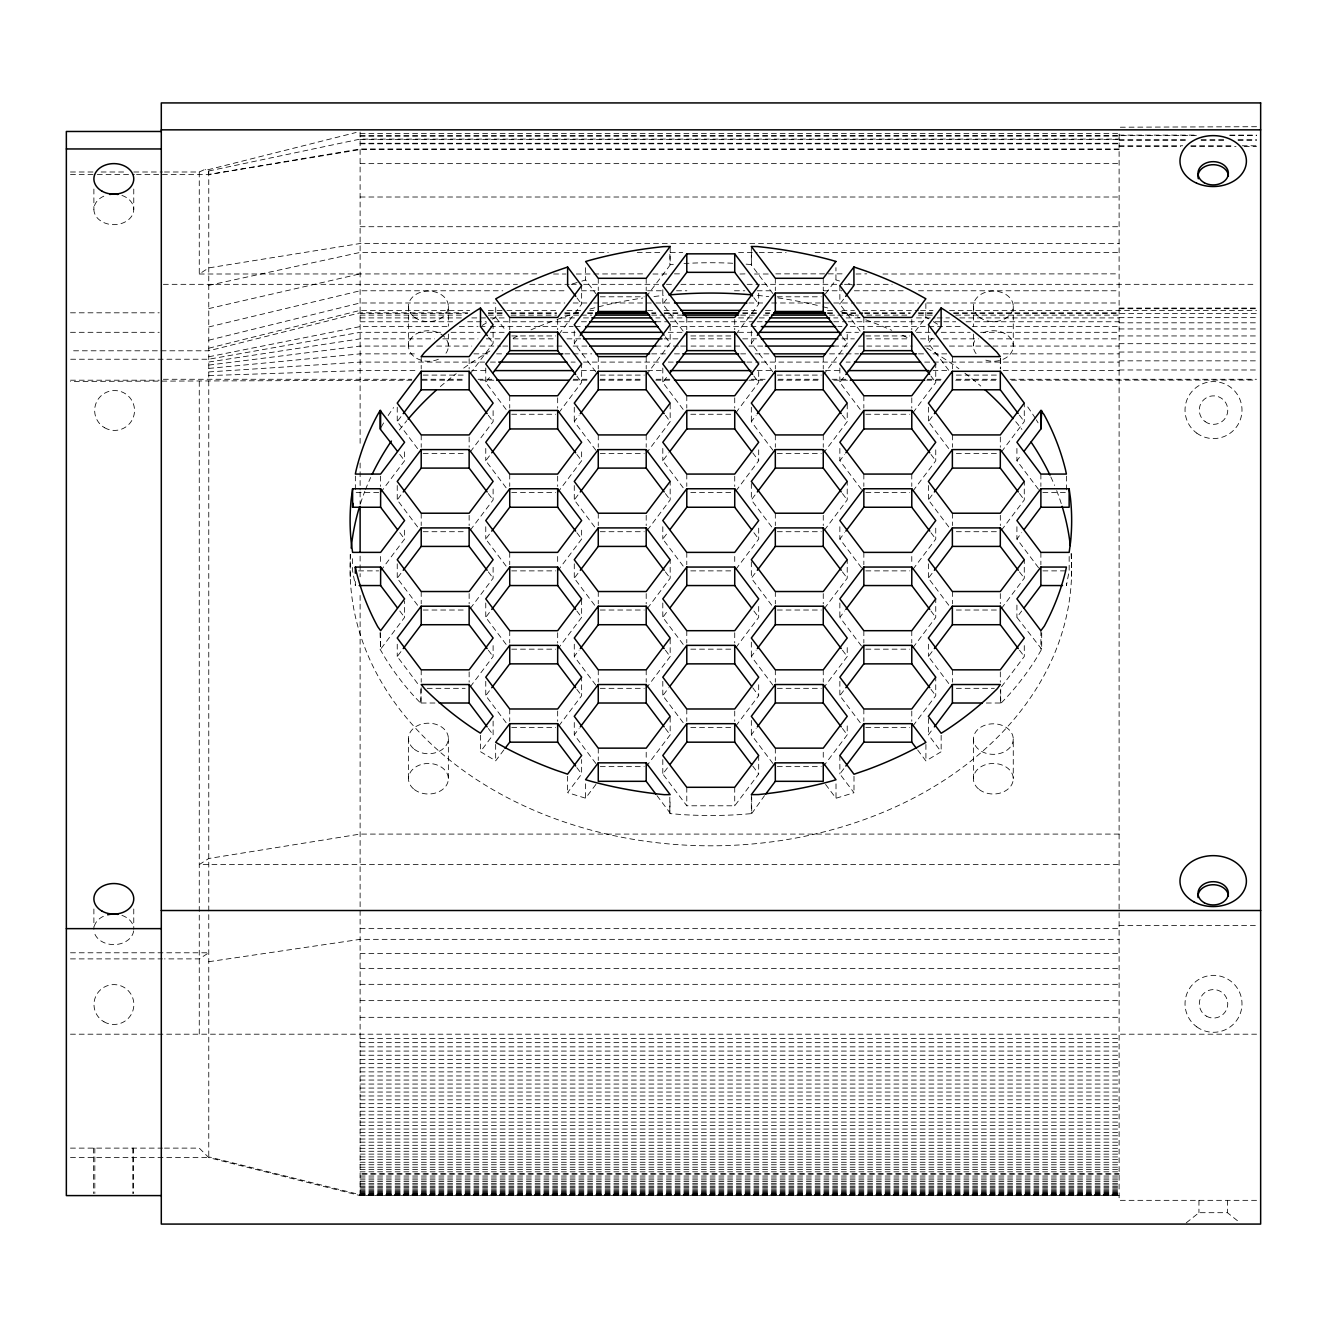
<?xml version="1.0" encoding="UTF-8"?>
<svg xmlns="http://www.w3.org/2000/svg" width="1327" height="1327" viewBox="0 0 1327 1327"><rect width="100%" height="100%" fill="white"/><g stroke="black" fill="none" stroke-linecap="round" stroke-linejoin="round"><path stroke-width="0.75" stroke-dasharray="5 3.75" d="M381.114 427.244L385.046 420.443M1041.695 632.73L1041.695 649.168L1036.702 657.777A360.778 276.364 0 0 1 1008.47 695.365L1000.707 703.559L1000.309 690.687M417.607 448.642L397.237 421.604L402.031 415.235M380.617 492.566L404.586 460.751L404.586 450.483M470.339 373.517L493.113 343.295L493.113 326.857M417.607 526.935L397.237 499.914L402.031 493.544M506.134 409.479L485.765 382.441L490.559 376.088M380.617 570.875L404.586 539.061L404.586 526.736M470.339 451.81L493.113 421.604L493.113 407.223M558.866 334.354L581.641 304.148L581.641 285.653M417.607 605.245L397.237 578.207L402.031 571.854M506.134 487.789L485.765 460.751L490.559 454.398M595.806 371.859L574.276 343.295L579.086 336.925M380.053 632.73L380.617 649.168L404.586 617.37L404.586 600.932M470.339 530.12L493.113 499.914L493.113 485.533M558.866 412.664L581.641 382.441L581.641 363.963M646.199 296.8L670.168 264.985L670.168 246.49M417.607 683.554L397.237 656.517L402.031 650.164M506.134 566.098L485.765 539.061L490.559 532.691M595.856 450.235L574.276 421.604L579.086 415.235M683.123 331.087L662.803 304.148L668.808 296.186M470.339 608.429L493.113 578.207L493.113 563.826M557.672 492.566L581.641 460.751L581.641 448.426M646.199 375.093L670.168 343.295L670.168 324.8M380.053 649.168L385.444 658.408A360.778 276.364 0 0 0 413.808 695.945L420.908 703.41L421.206 686.59M506.134 644.408L485.765 617.37L490.559 611.001M594.662 526.935L574.276 499.914L579.086 493.544M683.123 409.396L662.803 382.441L668.808 374.496M772.861 293.549L751.331 264.985L751.629 252.263M470.339 686.739L493.113 656.517L493.113 644.192M557.672 570.875L581.641 539.061L581.641 526.736M646.199 453.403L670.168 421.604L670.168 403.109M735.921 334.354L758.696 304.148L758.696 289.75M506.134 722.717L485.765 695.68L490.559 689.31M594.662 605.245L574.276 578.207L579.086 571.854M683.189 487.789L662.803 460.751L668.808 452.806M772.861 371.859L751.331 343.295L756.125 336.925M503.862 749.954L495.668 760.835L480.424 751.663L493.113 734.826L493.113 718.388M557.672 649.168L581.641 617.37L581.641 598.875M647.394 530.12L670.168 499.914L670.168 481.419M735.921 412.664L758.696 382.441L758.696 368.06M825.56 293.731L835.944 279.964L835.944 267.639M595.856 685.147L574.276 656.517L579.086 650.164M683.189 566.098L662.803 539.061L667.597 532.691M772.911 450.235L751.331 421.604L756.125 415.235M860.178 331.087L839.858 304.148L844.519 297.961M558.866 725.886L581.641 695.68L581.641 677.185M647.394 608.429L670.168 578.207L670.168 559.729M735.921 490.973L758.696 460.751L758.696 448.426M823.254 375.093L847.223 343.295L847.223 330.97M595.856 763.456L574.276 734.826L579.086 728.473M683.189 644.408L662.803 617.37L667.597 611.001M771.717 526.935L751.331 499.914L756.125 493.544M860.178 409.396L839.858 382.441L844.652 376.088M595.939 784.39L585.555 798.19L567.574 792.65L581.641 773.973L581.641 759.591M646.199 688.331L670.168 656.517L670.168 638.022M735.921 569.283L758.696 539.061L758.696 526.736M823.254 453.403L847.223 421.604L847.223 403.109M915.298 331.269L925.864 317.269L925.864 302.888M683.189 722.717L662.803 695.68L668.808 687.718M771.717 605.245L751.331 578.207L756.125 571.854M861.439 489.381L839.858 460.751L844.652 454.398M948.705 370.233L928.386 343.295L934.158 335.631M646.199 766.641L670.168 734.826L670.168 716.331M735.921 647.576L758.696 617.37L758.696 602.989M824.449 530.12L847.223 499.914L847.223 481.419M912.976 412.664L935.751 382.441L935.751 363.963M758.696 755.494L758.696 773.973L734.727 805.788L686.789 805.788L662.803 773.973L668.808 766.027M772.911 685.147L751.331 656.517L756.125 650.164M861.439 567.691L839.858 539.061L844.652 532.691M948.705 448.543L928.386 421.604L933.18 415.235M751.696 797.179L751.696 813.617L739.653 814.596A360.778 276.364 0 0 1 683.04 814.662L669.82 813.6L670.168 798.754M735.921 725.886L758.696 695.68L758.696 681.298M824.449 608.429L847.223 578.207L847.223 559.729M912.976 490.973L935.751 460.751L935.751 448.426M772.911 763.456L751.331 734.826L756.125 728.473M861.439 646L839.858 617.37L844.652 611.001M948.772 526.935L928.386 499.914L933.18 493.544M823.254 688.331L847.223 656.517L847.223 644.192M912.976 569.283L935.751 539.061L935.751 526.736M1001.503 451.81L1024.278 421.604L1024.278 403.109M751.696 813.617L764.518 795.636M860.244 722.717L839.858 695.68L844.652 689.31M948.772 605.245L928.386 578.207L933.18 571.854M1038.444 489.315L1016.913 460.751L1021.707 454.398M823.254 766.641L847.223 734.826L847.223 722.502M912.976 647.576L935.751 617.37L935.751 598.875M1001.503 530.12L1024.278 499.914L1024.278 481.419M825.576 784.406L836.01 798.257L853.991 792.733L839.858 773.973L844.652 767.62M948.772 683.554L928.386 656.517L933.18 650.164M1038.494 567.691L1016.913 539.061L1021.707 532.691M912.976 725.886L935.751 695.68L935.751 677.185M1001.503 608.429L1024.278 578.207L1024.278 559.729M917.67 749.987L925.914 760.918L941.158 751.762L928.386 734.826L933.18 728.473M1041.695 649.168L1016.913 617.37L1021.707 611.001M1001.503 686.739L1024.278 656.517L1024.278 644.192M1186.272 1222.814L1198.944 1212.696L1227.425 1212.696L1240.082 1222.814M164.498 171.996L199.266 171.996L204.358 169.657L208.77 169.557L356.134 132.484M199.266 171.996L199.266 274.009L208.77 267.905L360.115 243.505L1119.109 243.505M482.215 325.447L487.424 322.229M492.499 319.16L495.717 317.369L495.717 302.987M572.385 283.912L579.949 281.689M581.823 281.125L585.605 280.014L595.956 293.748M208.77 348.205L360.115 310.385L469.725 310.385M208.77 340.193L360.115 302.987L494.54 302.987M208.77 326.94L360.115 290.779L502.817 290.779M208.77 308.594L360.115 273.86M208.77 285.355L360.115 252.429L608.297 252.429M208.77 170.984L360.115 139.103L1119.109 139.103M208.77 356.781L360.115 326.591L449.04 326.591M208.77 362.022L360.115 338.849L434.576 338.849M208.77 961.71L360.115 939.35L1119.109 939.35M208.77 365.091L360.115 346.065L426.299 346.065M208.77 368.425L360.115 353.861L418.022 353.861M669.886 254.336L669.886 264.62L676.007 264.123M208.77 371.925L360.115 362.089L488.336 362.089M208.77 375.574L360.115 370.598L418.022 370.598M1256.553 126.712L1119.109 127.21M360.115 133.596L1119.109 133.364M1119.109 135.122L1197.054 135.122M1229.88 135.122L1256.553 135.122M360.115 135.769L1197.054 135.619M1229.88 135.619L1256.553 135.619M360.115 136.117L1119.109 136.117M360.115 139.551L1119.109 139.551M1119.109 139.717L1186.802 139.717M1201.167 139.717L1225.783 139.717M1238.091 139.717L1256.553 139.717M1119.109 140.314L1186.802 140.314M1201.167 140.314L1225.783 140.314M1238.091 140.314L1256.553 140.314M360.115 143.266L1119.109 143.266M360.115 143.814L1119.109 143.814M1119.109 145.771L1182.705 145.771M1190.9 145.771L1233.977 145.771M1242.188 145.771L1256.553 145.771M1119.109 146.468L1180.648 146.468M1190.9 146.468L1236.034 146.468M1244.245 146.468L1256.553 146.468M1119.109 148.956L360.115 148.956L208.77 174.434L208.206 170.984L205.403 169.557M1119.109 149.603L360.115 149.603L208.77 174.583L136.532 174.583M360.115 163.636L1119.109 163.636M70.447 171.996L92.94 171.996M101.117 171.996L125.65 171.996M133.828 171.996L162.458 171.996M70.48 174.583L95.245 174.583M97.302 174.583L134.458 174.583M360.115 197.01L1119.109 197.01M360.115 226.718L1119.109 226.718M637.242 252.429L662.057 252.429M670.334 252.429L682.741 252.429M738.575 252.429L757.186 252.429M759.26 252.429L786.148 252.429M815.093 252.429L1119.109 252.429M199.266 274.009L540.039 273.86M553.525 274.009L565.965 274.009M576.316 274.009L645.519 273.86M652.967 274.009L667.481 274.009M674.464 273.86L682.741 273.86M739.985 274.009L746.852 273.86M754.482 274.009L768.996 274.009M775.797 273.86L844.055 273.86M855.998 274.009L866.796 273.86M882.936 274.009L1119.109 273.86M163.354 284.326L517.397 284.326M529.821 284.326L569.15 284.326M571.224 284.326L581.574 284.326M583.648 284.326L664.396 284.326M666.453 284.326L672.673 284.326M680.95 284.326L738.923 284.326M747.201 284.326L759.625 284.326M761.698 284.326L842.446 284.326M844.503 284.326L854.853 284.326M856.927 284.326L892.126 284.326M906.623 284.326L1256.503 284.326M515.224 290.779L566.928 290.779M581.408 290.779L597.946 290.779M647.576 290.779L664.13 290.779M676.538 290.779L686.872 290.779M734.445 290.779L744.779 290.779M757.186 290.779L773.741 290.779M823.37 290.779L841.981 290.779M854.389 290.779L904.019 290.779M918.5 290.779L1119.109 290.779M600.252 296.8L644.209 296.8M777.307 296.8L821.264 296.8M502.817 302.987L564.854 302.987M573.131 302.987L591.742 302.987M593.816 302.987L653.78 302.987M655.853 302.987L672.407 302.987M748.926 302.987L763.39 302.987M771.667 302.987L831.647 302.987M833.704 302.987L854.389 302.987M856.462 302.987L918.5 302.987M926.777 302.987L1119.109 302.987M1119.109 308.063L1256.553 308.063M1119.109 308.727L1256.553 308.727M488.336 310.385L504.89 310.385M506.947 310.385L558.65 310.385M566.928 310.385L581.408 310.385M589.669 310.385L593.816 310.385M647.576 310.385L655.853 310.385M664.13 310.385L676.538 310.385M742.722 310.385L757.186 310.385M765.463 310.385L773.741 310.385M827.501 310.385L833.704 310.385M841.981 310.385L854.389 310.385M862.666 310.385L918.5 310.385M920.573 310.385L932.981 310.385M949.518 310.385L1256.553 310.535M70.48 312.807L159.223 312.807M467.651 312.807L360.115 312.807L208.77 350.792L70.48 350.792M488.336 312.807L502.817 312.807M511.094 312.807L556.594 312.807M564.854 312.807L579.335 312.807M587.612 312.807L593.816 312.807M651.723 312.807L655.853 312.807M664.13 312.807L678.611 312.807M742.722 312.807L757.186 312.807M765.463 312.807L769.594 312.807M827.501 312.807L833.704 312.807M841.981 312.807L862.666 312.807M864.74 312.807L910.222 312.807M918.5 312.807L932.981 312.807M953.665 312.807L1119.109 312.807M360.115 313.437L467.651 313.437M488.336 313.437L502.817 313.437M511.094 313.437L556.594 313.437M564.854 313.437L579.335 313.437M587.612 313.437L593.816 313.437M651.723 313.437L655.853 313.437M664.13 313.437L678.611 313.437M742.722 313.437L757.186 313.437M765.463 313.437L769.594 313.437M827.501 313.437L833.704 313.437M841.981 313.437L862.666 313.437M864.74 313.437L910.222 313.437M918.5 313.437L932.981 313.437M953.665 313.437L1256.553 313.537M360.115 315.129L463.521 315.129M488.336 315.129L502.817 315.129M511.094 315.129L556.594 315.129M564.854 315.129L579.335 315.129M581.408 315.129L591.742 315.129M651.723 315.129L657.927 315.129M660 315.129L682.741 315.129M740.648 315.129L755.129 315.129M763.39 315.129L769.594 315.129M829.574 315.129L835.778 315.129M837.851 315.129L858.536 315.129M866.796 315.129L910.222 315.129M918.5 315.129L932.981 315.129M955.722 315.129L1119.109 315.129M1119.109 317.651L1256.553 317.651M360.115 317.916L461.448 317.916M471.798 317.916L488.336 317.916M490.409 317.916L504.89 317.916M560.724 317.916L575.205 317.916M583.465 317.916L589.669 317.916M655.853 317.916L660 317.916M668.261 317.916L682.741 317.916M738.575 317.916L757.186 317.916M759.26 317.916L767.537 317.916M833.704 317.916L837.851 317.916M846.112 317.916L860.593 317.916M916.443 317.916L935.054 317.916M937.111 317.916L949.518 317.916M959.869 317.916L1119.109 317.916M360.115 321.764L455.244 321.764M467.651 321.764L486.279 321.764M494.54 321.764L573.131 321.764M581.408 321.764L587.612 321.764M655.853 321.764L668.261 321.764M670.334 321.764L755.129 321.764M757.186 321.764L763.39 321.764M833.704 321.764L846.112 321.764M848.185 321.764L926.777 321.764M935.054 321.764L955.722 321.764M966.073 321.764L1119.109 321.764M1119.109 322.809L1256.553 322.809M459.391 326.591L478.002 326.591M480.075 326.591L488.336 326.591M490.409 326.591L573.131 326.591M575.205 326.591L583.465 326.591M672.407 326.591L748.926 326.591M750.982 326.591L759.26 326.591M837.851 326.591L841.981 326.591M850.259 326.591L926.777 326.591M928.85 326.591L961.926 326.591M972.276 326.591L1119.109 326.591M1119.109 328.947L1256.553 328.947M70.48 332.314L159.223 332.314M440.78 332.314L360.115 332.314L208.77 359.235L70.48 359.235M451.114 332.314L480.075 332.314M490.409 332.314L504.89 332.314M562.797 332.314L575.205 332.314M668.261 332.314L682.741 332.314M738.575 332.314L753.056 332.314M846.112 332.314L858.536 332.314M916.443 332.314L930.907 332.314M941.258 332.314L970.203 332.314M980.553 332.314L1119.109 332.314M511.724 335.947L555.681 335.947M690.786 335.947L730.729 335.947M865.834 335.947L909.791 335.947M1119.109 335.947L1256.553 335.947M442.836 338.849L478.002 338.849M486.279 338.849L500.743 338.849M513.151 338.849L556.594 338.849M566.928 338.849L581.408 338.849M664.13 338.849L678.611 338.849M691.019 338.849L732.371 338.849M742.722 338.849L757.186 338.849M841.981 338.849L854.389 338.849M866.796 338.849L908.166 338.849M920.573 338.849L935.054 338.849M943.315 338.849L978.48 338.849M988.814 338.849L1119.109 338.849M1119.109 343.693L1256.553 343.693M436.633 346.065L471.798 346.065M480.075 346.065L500.743 346.065M502.817 346.065L511.094 346.065M513.151 346.065L564.854 346.065M573.131 346.065L587.612 346.065M655.853 346.065L678.611 346.065M680.668 346.065L688.945 346.065M691.019 346.065L740.648 346.065M748.926 346.065L763.39 346.065M833.704 346.065L850.259 346.065M858.536 346.065L864.74 346.065M866.796 346.065L912.296 346.065M924.703 346.065L941.258 346.065M949.518 346.065L990.887 346.065M992.961 346.065L1119.109 346.065M1119.109 352.037L1256.553 352.037M473.872 353.861L488.336 353.861M496.613 353.861L502.817 353.861M564.854 353.861L571.058 353.861M573.131 353.861L591.742 353.861M651.723 353.861L666.204 353.861M674.464 353.861L680.668 353.861M740.648 353.861L746.852 353.861M755.129 353.861L769.594 353.861M829.574 353.861L844.055 353.861M846.112 353.861L858.536 353.861M918.5 353.861L924.703 353.861M932.981 353.861L947.461 353.861M1003.295 353.861L1119.109 353.861M1119.109 360.844L1256.553 360.844M490.409 362.089L496.613 362.089M571.058 362.089L575.205 362.089M583.465 362.089L660 362.089M668.261 362.089L674.464 362.089M746.852 362.089L759.26 362.089M761.333 362.089L837.851 362.089M846.112 362.089L850.259 362.089M924.703 362.089L1119.109 362.089M1119.109 369.984L1256.553 369.984M471.798 370.598L488.336 370.598M581.408 370.598L595.889 370.598M647.576 370.598L664.13 370.598M757.186 370.598L773.741 370.598M825.444 370.598L841.981 370.598M932.981 370.598L949.518 370.598M1003.295 370.598L1119.109 370.598M423.197 375.093L465.147 375.093M600.252 375.093L644.209 375.093M777.307 375.093L821.264 375.093M956.352 375.093L998.319 375.093M163.354 379.273L411.801 379.273M422.152 379.273L465.628 379.273M478.052 379.273L492.549 379.273M573.297 379.273L589.851 379.273M600.202 379.273L643.678 379.273M656.102 379.273L670.599 379.273M751.347 379.273L765.828 379.273M778.252 379.273L821.728 379.273M832.079 379.273L848.65 379.273M927.324 379.273L943.879 379.273M956.303 379.273L997.722 379.273M1010.129 379.273L1256.503 379.273M70.48 380.202L159.223 380.202M411.818 380.202L70.447 381.446M422.168 380.202L465.595 380.202M480.075 380.202L494.54 380.202M573.131 380.202L587.612 380.202M600.02 380.202L643.446 380.202M655.853 380.202L672.407 380.202M748.926 380.202L765.463 380.202M777.871 380.202L821.297 380.202M833.704 380.202L850.259 380.202M926.777 380.202L941.258 380.202M955.722 380.202L999.165 380.202M1011.572 380.202L1256.553 380.053M511.724 414.256L555.681 414.256M690.786 414.256L730.729 414.256M865.834 414.256L909.791 414.256M423.197 453.403L465.147 453.403M600.252 453.403L644.209 453.403M777.307 453.403L821.264 453.403M956.352 453.403L998.319 453.403M378.676 492.566L355.354 492.566L355.354 476.128M511.724 492.566L555.681 492.566M690.786 492.566L730.729 492.566M865.834 492.566L909.791 492.566M1042.856 492.566L1066.394 492.566L1066.394 476.128M423.197 531.712L465.147 531.712M600.252 531.712L644.209 531.712M777.307 531.712L821.264 531.712M956.352 531.712L998.319 531.712M358.605 570.875L378.626 570.875M511.724 570.875L555.681 570.875M690.786 570.875L730.729 570.875M865.834 570.875L909.791 570.875M1042.906 570.875L1067.14 570.875M423.197 610.022L465.147 610.022M600.252 610.022L644.209 610.022M777.307 610.022L821.264 610.022M956.352 610.022L998.319 610.022M511.724 649.168L555.681 649.168M690.786 649.168L730.729 649.168M865.834 649.168L909.791 649.168M427.194 688.331L465.147 688.331M600.252 688.331L644.209 688.331M777.307 688.331L821.264 688.331M956.352 688.331L994.321 688.331M421.206 703.011L435.19 703.011M986.326 703.011L1000.309 703.011M511.724 727.478L555.681 727.478M690.786 727.478L730.729 727.478M865.834 727.478L909.791 727.478M600.252 766.641L644.209 766.641M777.307 766.641L821.264 766.641M1119.109 834.086L360.115 834.086L208.77 858.503L199.266 864.59L1119.109 864.59M1119.109 925.616L1256.553 925.616M360.115 928.635L1119.109 928.635M70.48 952.786L208.77 952.786L199.266 958.89L164.498 958.89M360.115 953.516L1119.109 953.516M70.447 958.89L162.458 958.89M360.115 968.561L1119.109 968.561M360.115 984.335L1119.109 984.335M360.115 1000.641L1119.109 1000.641M360.115 1017.328L1119.109 1017.328M70.447 1034.197L1256.553 1034.197M360.115 1038.427L1119.109 1038.427M360.115 1042.64L1119.109 1042.64M360.115 1046.854L1119.109 1046.854M360.115 1051.067L1119.109 1051.067M360.115 1055.264L1119.109 1055.264M360.115 1059.444L1119.109 1059.444M360.115 1063.607L1119.109 1063.607M360.115 1067.754L1119.109 1067.754M360.115 1071.884L1119.109 1071.884M360.115 1075.965L1119.109 1075.965M360.115 1080.045L1119.109 1080.045M360.115 1084.059L1119.109 1084.076M360.115 1088.074L1119.109 1088.074M360.115 1092.038L1119.109 1092.038M360.115 1095.969L1119.109 1095.969M360.115 1099.851L1119.109 1099.834M360.115 1103.682L1119.109 1103.682M360.115 1107.464L1119.109 1107.464M360.115 1111.213L1119.109 1111.213M360.115 1114.879L1119.109 1114.896M360.115 1118.528L1119.109 1118.528M360.115 1122.095L1119.109 1122.095M360.115 1125.611L1119.109 1125.611M360.115 1129.045L1119.109 1129.061M360.115 1132.445L1119.109 1132.445M360.115 1135.763L1119.109 1135.763M360.115 1139.014L1119.109 1139.014M360.115 1142.165L1119.109 1142.199M360.115 1145.301L1119.109 1145.301M70.447 1148.12L162.458 1148.12M164.498 1148.12L199.266 1148.12L208.77 1157.625L360.115 1195.594L1119.109 1195.544M360.115 1148.319L1119.109 1148.319M360.115 1151.272L1119.109 1151.272M360.115 1154.108L1119.109 1154.142M360.115 1156.928L1119.109 1156.928M70.48 1157.625L208.77 1157.625L208.77 169.557M360.115 1159.632L1119.109 1159.632M360.115 1162.253L1119.109 1162.253M360.115 1164.741L1119.109 1164.774M360.115 1167.213L1119.109 1167.213M360.115 1169.551L1119.109 1169.551M360.115 1171.807L1119.109 1171.807M360.115 1176.037L1119.109 1176.037M360.115 1178.011L1119.109 1178.011M360.115 1179.869L1119.109 1179.869M360.115 1181.611L1119.109 1181.644M360.115 1183.319L1119.109 1183.319M360.115 1184.878L1119.109 1184.878M360.115 1186.338L1119.109 1186.338M360.115 1187.665L1119.109 1187.698M360.115 1188.959L1119.109 1188.959M360.115 1190.103L1119.109 1190.103M360.115 1191.132L1119.109 1191.132M360.115 1192.028L1119.109 1192.077M360.115 1192.89L1119.109 1192.89M360.115 1193.603L1119.109 1193.603M360.115 1194.217L1119.109 1194.217M360.115 1194.682L1119.109 1194.682L360.115 1194.715L208.77 1156.862M360.115 1195.096L1119.109 1195.096M360.115 1195.378L1119.109 1195.378M1256.553 1200.338L1119.109 1200.338L1119.109 131.837M746.106 264.156L751.629 264.587M835.944 279.964L839.543 281.009M848.517 283.646L853.924 285.487M925.864 317.269L928.718 318.845M933.279 321.582L941.108 326.425M1019.401 415.119L1024.278 421.604M930.874 375.956L935.751 382.441M1019.484 493.544L1024.278 499.914M842.346 336.809L847.223 343.295M930.957 454.398L935.751 460.751M1019.484 571.854L1024.278 578.207M753.819 297.663L758.696 304.148M842.429 415.235L847.223 421.604M930.957 532.691L935.751 539.061M1019.484 650.164L1024.278 656.517M753.819 375.956L758.696 382.441M842.429 493.544L847.223 499.914M930.957 611.001L935.751 617.37M665.291 336.809L670.168 343.295M752.708 452.806L758.696 460.751M842.429 571.854L847.223 578.207M930.957 689.31L935.751 695.68M576.98 297.945L581.641 304.148M665.374 415.235L670.168 421.604M753.902 532.691L758.696 539.061M842.429 650.164L847.223 656.517M576.847 376.088L581.641 382.441M665.374 493.544L670.168 499.914M753.902 611.001L758.696 617.37M842.429 728.473L847.223 734.826M495.717 317.369L506.234 331.302M488.535 337.191L493.113 343.295M576.847 454.398L581.641 460.751M665.374 571.854L670.168 578.207M752.708 687.718L758.696 695.68M488.319 415.235L493.113 421.604M576.847 532.691L581.641 539.061M665.374 650.164L670.168 656.517M752.708 766.027L758.696 773.973M488.319 493.544L493.113 499.914M576.847 611.001L581.641 617.37M665.374 728.473L670.168 734.826M399.792 454.398L404.586 460.751M488.319 571.854L493.113 578.207M576.847 689.31L581.641 695.68M656.998 795.636L670.168 813.136M399.792 532.691L404.586 539.061M488.319 650.164L493.113 656.517M576.847 767.62L581.641 773.973M399.792 611.001L404.586 617.37M488.319 728.473L493.113 734.826M1036.304 419.813L1038.096 422.849M1227.425 1200.338L1227.425 1212.696M1198.944 1200.338L1198.944 1212.696M1071.519 553.724L1071.536 576.316M1069.164 556.477L1069.164 570.875L1066.427 585.555L1066.427 581.442M1040.882 474.071L1040.882 486.395M1040.882 552.38L1040.882 564.705M1040.882 630.69L1040.882 649.168M1016.913 448.426L1016.913 460.751M1016.913 526.736L1016.913 539.061M1016.913 605.046L1016.913 617.37M1013.264 306.338L1013.264 345.999A19.938 15.277 0 0 1 983.357 359.235M1013.264 739.073A19.938 15.277 0 0 1 983.357 752.293A19.938 15.277 0 0 1 983.357 725.852A19.938 15.277 0 0 1 1013.264 739.073L1013.264 778.733M1000.707 689.177L1000.707 703.559M1000.658 358.19L1000.658 368.458M1000.309 358.672L1000.309 368.939M1000.309 436.965L1000.309 447.249M1000.309 515.274L1000.309 525.558M1000.309 593.584L1000.309 603.851M1000.309 671.893L1000.309 682.161M973.388 306.338L973.388 326.16M973.388 334.105L973.388 345.999M973.388 739.073L973.388 778.733M952.371 356.615L952.371 368.939M952.371 434.924L952.371 447.249M952.371 513.217L952.371 525.558M952.371 591.527L952.371 603.851M952.371 669.836L952.371 682.161M941.158 735.324L941.158 751.762M928.386 326.857L928.386 343.295M928.386 407.223L928.386 421.604M928.386 485.533L928.386 499.914M928.386 563.826L928.386 578.207M928.386 644.192L928.386 656.517M928.386 718.388L928.386 734.826M925.914 744.48L925.914 760.918M911.782 319.508L911.782 329.776M911.782 397.818L911.782 408.086M911.782 474.071L911.782 486.395M911.782 556.477L911.782 564.705M911.782 630.69L911.782 643.014M911.782 711.04L911.782 721.324M863.844 317.452L863.844 329.776M863.844 395.761L863.844 408.086M863.844 474.071L863.844 486.395M863.844 552.38L863.844 564.705M863.844 630.69L863.844 643.014M863.844 708.983L863.844 721.324M853.991 776.295L853.991 792.733M839.858 285.653L839.858 304.148M839.858 368.06L839.858 382.441M839.858 448.426L839.858 460.751M839.858 526.736L839.858 539.061M839.858 602.989L839.858 617.37M839.858 681.298L839.858 695.68M839.858 755.494L839.858 773.973M836.01 783.875L836.01 798.257M823.254 278.305L823.254 290.63M823.254 356.615L823.254 368.939M823.254 434.924L823.254 447.249M823.254 515.274L823.254 525.558M823.254 593.584L823.254 603.851M823.254 669.836L823.254 682.161M823.254 752.26L823.254 760.471M775.316 278.305L775.316 290.63M775.316 356.615L775.316 368.939M775.316 434.924L775.316 447.249M775.316 513.217L775.316 525.558M775.316 591.527L775.316 603.851M775.316 669.836L775.316 682.161M775.316 748.146L775.316 760.471M751.331 246.49L751.331 264.985M751.331 330.97L751.331 343.295M751.331 407.223L751.331 421.604M751.331 483.476L751.331 499.914M751.331 561.769L751.331 578.207M751.331 642.135L751.331 656.517M751.331 720.445L751.331 734.826M751.331 794.641L751.331 813.136M734.727 319.508L734.727 329.776M734.727 397.818L734.727 408.086M734.727 476.128L734.727 486.395M734.727 556.477L734.727 564.705M734.727 632.73L734.727 643.014M734.727 711.04L734.727 721.324M734.727 787.293L734.727 805.788M686.789 317.452L686.789 329.776M686.789 395.761L686.789 408.086M686.789 474.071L686.789 486.395M686.789 552.38L686.789 564.705M686.789 630.69L686.789 643.014M686.789 708.983L686.789 721.324M686.789 787.293L686.789 805.788M669.82 797.162L669.82 813.6M662.803 289.75L662.803 304.148M662.803 368.06L662.803 382.441M662.803 448.426L662.803 460.751M662.803 526.736L662.803 539.061M662.803 602.989L662.803 617.37M662.803 681.298L662.803 695.68M662.803 759.591L662.803 773.973M646.199 278.305L646.199 290.63M646.199 356.615L646.199 368.939M646.199 434.924L646.199 447.249M646.199 515.274L646.199 525.558M646.199 593.584L646.199 603.851M646.199 669.836L646.199 682.161M646.199 752.26L646.199 760.471M598.261 278.305L598.261 290.63M598.261 356.615L598.261 368.939M598.261 434.924L598.261 447.249M598.261 513.217L598.261 525.558M598.261 591.527L598.261 603.851M598.261 669.836L598.261 682.161M598.261 748.146L598.261 760.471M585.605 267.689L585.605 280.014M585.555 783.809L585.555 798.19M574.276 330.97L574.276 343.295M574.276 407.223L574.276 421.604M574.276 485.533L574.276 499.914M574.276 563.826L574.276 578.207M574.276 644.192L574.276 656.517M574.276 722.502L574.276 734.826M567.574 776.212L567.574 792.65M557.672 319.508L557.672 329.776M557.672 397.818L557.672 408.086M557.672 476.128L557.672 486.395M557.672 556.477L557.672 564.705M557.672 632.73L557.672 643.014M557.672 711.04L557.672 721.324M509.734 317.452L509.734 329.776M509.734 395.761L509.734 408.086M509.734 474.071L509.734 486.395M509.734 552.38L509.734 564.705M509.734 630.69L509.734 643.014M509.734 708.983L509.734 721.324M495.668 744.397L495.668 760.835M485.765 368.06L485.765 382.441M485.765 448.426L485.765 460.751M485.765 526.736L485.765 539.061M485.765 602.989L485.765 617.37M485.765 681.298L485.765 695.68M480.424 735.224L480.424 751.663M469.144 358.672L469.144 368.939M469.144 436.965L469.144 447.249M469.144 515.274L469.144 525.558M469.144 593.584L469.144 603.851M469.144 671.893L469.144 682.161M448.36 306.338L448.36 326.16M448.36 334.105L448.36 345.999M448.36 738.459L448.36 778.733M421.206 356.615L421.206 368.939M421.206 434.924L421.206 447.249M421.206 513.217L421.206 525.558M421.206 591.527L421.206 603.851M421.206 669.836L421.206 682.161M420.908 689.028L420.908 703.41M408.484 306.338L408.484 345.999M408.484 738.459L408.484 778.733M397.237 407.223L397.237 421.604M397.237 485.533L397.237 499.914M397.237 563.826L397.237 578.207M397.237 644.192L397.237 656.517M380.617 476.128L380.617 486.395M380.617 556.477L380.617 564.705M380.617 632.73L380.617 649.168M360.115 132.036L360.115 444.363M360.115 462.99L360.115 489.895M360.115 491.952L360.115 504.376M360.115 556.113L360.115 576.814M360.115 595.441L360.115 1195.594M355.337 581.458L355.337 585.555L352.6 570.875L352.6 556.494M350.212 554.421L350.245 577.029M199.266 381.446L199.266 1034.197M133.762 189.048L133.762 209.384M133.762 908.995L133.762 929.331M133.413 1148.12L133.413 1193.537M132.816 1148.12L132.816 1193.537M94.831 1148.12L94.831 1193.537M93.885 189.048L93.885 209.384M93.885 908.995L93.885 929.331M93.553 1148.12L93.553 1193.537M438.391 359.235A19.938 15.277 0 0 1 408.799 348.653A19.938 15.277 0 0 1 431.889 330.954A19.938 15.277 0 0 1 445.69 353.645M983.357 332.778A19.938 15.277 0 0 1 1013.264 345.999M976.058 353.645A19.938 15.277 0 0 1 976.058 338.368M121.935 195.434A19.938 15.277 0 0 1 129.532 218.789A19.938 15.277 0 0 1 98.115 218.789A19.938 15.277 0 0 1 105.712 195.434M133.645 930.924A19.938 15.277 0 0 1 113.823 944.608A19.938 15.277 0 0 1 93.985 930.924M94.317 926.146A19.938 15.277 0 0 1 105.712 915.381M121.935 915.381A19.938 15.277 0 0 1 133.33 926.146M1071.055 553.591A360.778 276.364 0 0 1 711.338 845.813A360.778 276.364 0 0 1 350.643 554.304M360.513 503.514A360.778 276.364 0 0 1 364.825 491.289M365.506 489.547A360.778 276.364 0 0 1 370.648 477.521M399.394 429.998A360.778 276.364 0 0 1 406.775 420.742M440.365 386.572A360.778 276.364 0 0 1 456.189 373.7M463.72 368.11A360.778 276.364 0 0 1 490.89 350.394M513.118 338.285A360.778 276.364 0 0 1 520.201 334.819M530.999 329.876A360.778 276.364 0 0 1 555.15 320.139M557.041 319.459A360.778 276.364 0 0 1 578.224 312.426M590.017 309.042A360.778 276.364 0 0 1 642.815 298.028M653.979 296.535A360.778 276.364 0 0 1 663.334 295.473M757.518 295.39A360.778 276.364 0 0 1 768.731 296.651M778.02 297.895A360.778 276.364 0 0 1 820.932 306.238M822.922 306.736A360.778 276.364 0 0 1 830.868 308.809M840.721 311.596A360.778 276.364 0 0 1 860.078 317.8M865.785 319.84A360.778 276.364 0 0 1 891.777 330.323M902.559 335.3A360.778 276.364 0 0 1 909.625 338.783M926.793 348.022A360.778 276.364 0 0 1 958.89 368.724M964.911 373.202A360.778 276.364 0 0 1 980.786 386.041M1015.752 421.671A360.778 276.364 0 0 1 1021.906 429.384M1050.802 476.857A360.778 276.364 0 0 1 1054.583 485.417M1056.674 490.608A360.778 276.364 0 0 1 1061.583 504.575M388.147 415.567A360.778 276.364 0 0 1 393.605 407.555M684.002 263.509A360.778 276.364 0 0 1 734.959 263.36M1027.712 406.925A360.778 276.364 0 0 1 1035.292 418.187M1119.109 1173.947L360.115 1173.947L1119.109 1173.98M979.226 789.532A19.938 15.277 0 0 0 1012.584 782.698A19.938 15.277 0 0 0 988.167 763.987A19.938 15.277 0 0 0 979.226 789.532M414.323 789.532A19.938 15.277 0 0 0 447.68 782.698A19.938 15.277 0 0 0 423.263 763.987A19.938 15.277 0 0 0 414.323 789.532M979.226 317.136A19.938 15.277 0 0 0 1012.584 310.286A19.938 15.277 0 0 0 988.167 291.575A19.938 15.277 0 0 0 979.226 317.136M414.323 317.136A19.938 15.277 0 0 0 447.68 310.286A19.938 15.277 0 0 0 423.263 291.575A19.938 15.277 0 0 0 414.323 317.136M414.323 749.257A19.938 15.277 0 0 0 447.68 742.423A19.938 15.277 0 0 0 423.263 723.713A19.938 15.277 0 0 0 414.323 749.257M1205.148 421.621A14.249 14.249 0 0 0 1227.691 411.586A14.249 14.249 0 0 0 1207.736 397.088A14.249 14.249 0 0 0 1205.148 421.621M1196.772 433.133A28.481 28.481 0 0 0 1241.84 413.062A28.481 28.481 0 0 0 1201.93 384.067A28.481 28.481 0 0 0 1196.772 433.133M1206.409 1016.15A14.249 14.249 0 0 0 1227.757 1003.809A14.249 14.249 0 0 0 1206.409 991.485A14.249 14.249 0 0 0 1206.409 1016.15M1196.772 1026.866A28.481 28.481 0 0 0 1241.84 1006.795A28.481 28.481 0 0 0 1201.93 977.8A28.481 28.481 0 0 0 1196.772 1026.866M104.617 427.742A19.938 19.938 0 0 0 134.525 410.491A19.938 19.938 0 0 0 104.617 393.223A19.938 19.938 0 0 0 104.617 427.742M103.954 1021.79A19.938 19.938 0 0 0 133.861 1004.522A19.938 19.938 0 0 0 103.954 987.271A19.938 19.938 0 0 0 103.954 1021.79"/><path stroke-width="1.5" d="M352.6 488.767L351.174 499.284A360.778 276.364 0 0 0 351.257 542.66L352.6 552.38L380.617 552.38L404.586 520.566L380.617 488.767L352.6 488.767L352.6 507.246L380.617 507.246L397.403 529.523M352.6 507.246L353.131 503.381M380.119 410.458L377.382 415.185A360.778 276.364 0 0 0 356.051 470.604L355.354 474.071L380.617 474.071L404.586 442.256L380.119 410.458L380.119 428.953L397.403 451.213M421.206 371.295L397.237 403.109L421.206 434.924L469.144 434.924L493.113 403.109L469.144 371.295L421.206 371.295L421.206 389.79L403.226 413.642M421.206 449.604L397.237 481.419L421.206 513.217L469.144 513.217L493.113 481.419L469.144 449.604L421.206 449.604L421.206 468.099L403.226 491.952M509.734 332.148L485.765 363.963L509.734 395.761L557.672 395.761L581.641 363.963L557.672 332.148L509.734 332.148L509.734 350.643L492.947 372.904M421.206 527.914L397.237 559.729L421.206 591.527L469.144 591.527L493.113 559.729L469.144 527.914L421.206 527.914L421.206 546.409L403.226 570.262M509.734 410.458L485.765 442.256L509.734 474.071L557.672 474.071L581.641 442.256L557.672 410.458L509.734 410.458L509.734 428.953L491.753 452.806M598.261 293.002L574.276 324.8L598.261 356.615L646.199 356.615L670.168 324.8L646.199 293.002L598.261 293.002L598.261 311.48L580.281 335.349M421.206 606.223L397.237 638.022L421.206 669.836L469.144 669.836L493.113 638.022L469.144 606.223L421.206 606.223L421.206 624.718L403.226 648.571M509.734 488.767L485.765 520.566L509.734 552.38L557.672 552.38L581.641 520.566L557.672 488.767L509.734 488.767L509.734 507.246L491.753 531.115M598.261 371.295L574.276 403.109L598.261 434.924L646.199 434.924L670.168 403.109L646.199 371.295L598.261 371.295L598.261 389.79L580.281 413.642M686.789 253.839L662.803 285.653L686.789 317.452L734.727 317.452L758.696 285.653L734.727 253.839L686.789 253.839L686.789 272.334L670.002 294.594M509.734 567.06L485.765 598.875L509.734 630.69L557.672 630.69L581.641 598.875L557.672 567.06L509.734 567.06L509.734 585.555L491.753 609.408M598.261 449.604L574.276 481.419L598.261 513.217L646.199 513.217L670.168 481.419L646.199 449.604L598.261 449.604L598.261 468.099L580.281 491.952M686.789 332.148L662.803 363.963L686.789 395.761L734.727 395.761L758.696 363.963L734.727 332.148L686.789 332.148L686.789 350.643L670.002 372.904M509.734 645.37L485.765 677.185L509.734 708.983L557.672 708.983L581.641 677.185L557.672 645.37L509.734 645.37L509.734 663.865L491.753 687.718M598.261 527.914L574.276 559.729L598.261 591.527L646.199 591.527L670.168 559.729L646.199 527.914L598.261 527.914L598.261 546.409L580.281 570.262M686.789 410.458L662.803 442.256L686.789 474.071L734.727 474.071L758.696 442.256L734.727 410.458L686.789 410.458L686.789 428.953L670.002 451.213M775.316 293.002L751.331 324.8L775.316 356.615L823.254 356.615L847.223 324.8L823.254 293.002L775.316 293.002L775.316 311.48L757.335 335.349M509.734 723.679L495.668 742.34L506.914 748.577A360.778 276.364 0 0 0 555.98 770.224L567.574 774.155L581.641 755.494L557.672 723.679L509.734 723.679L509.734 742.175L505.04 748.395M598.261 606.223L574.276 638.022L598.261 669.836L646.199 669.836L670.168 638.022L646.199 606.223L598.261 606.223L598.261 624.718L580.281 648.571M686.789 488.767L662.803 520.566L686.789 552.38L734.727 552.38L758.696 520.566L734.727 488.767L686.789 488.767L686.789 507.246L670.002 529.523M775.316 371.295L751.331 403.109L775.316 434.924L823.254 434.924L847.223 403.109L823.254 371.295L775.316 371.295L775.316 389.79L757.335 413.642M853.924 266.992L839.858 285.653L863.844 317.452L911.782 317.452L925.864 298.774L914.85 292.653A360.778 276.364 0 0 0 865.785 271.023L853.924 266.992L853.924 285.487L845.697 296.402M598.261 684.533L574.276 716.331L598.261 748.146L646.199 748.146L670.168 716.331L646.199 684.533L598.261 684.533L598.261 703.011L580.281 726.881M686.789 567.06L662.803 598.875L686.789 630.69L734.727 630.69L758.696 598.875L734.727 567.06L686.789 567.06L686.789 585.555L670.002 607.832M775.316 449.604L751.331 481.419L775.316 513.217L823.254 513.217L847.223 481.419L823.254 449.604L775.316 449.604L775.316 468.099L757.335 491.952M863.844 332.148L839.858 363.963L863.844 395.761L911.782 395.761L935.751 363.963L911.782 332.148L863.844 332.148L863.844 350.643L845.863 374.496M598.261 762.843L585.555 779.695L590.88 781.255A360.778 276.364 0 0 0 664.246 794.674L670.168 794.641L646.199 762.843L598.261 762.843L598.261 781.321L646.199 781.321L655.787 794.044M686.789 645.37L662.803 677.185L686.789 708.983L734.727 708.983L758.696 677.185L734.727 645.37L686.789 645.37L686.789 663.865L670.002 686.125M775.316 527.914L751.331 559.729L775.316 591.527L823.254 591.527L847.223 559.729L823.254 527.914L775.316 527.914L775.316 546.409L757.335 570.262M863.844 410.458L839.858 442.256L863.844 474.071L911.782 474.071L935.751 442.256L911.782 410.458L863.844 410.458L863.844 428.953L845.863 452.806M941.108 307.93L928.386 324.8L952.371 356.615L1000.309 356.615L996.826 352.103A360.778 276.364 0 0 0 944.841 310.236L941.108 307.93L941.108 326.425L935.319 334.105M686.789 723.679L662.803 755.494L686.789 787.293L734.727 787.293L758.696 755.494L734.727 723.679L686.789 723.679L686.789 742.175L670.002 764.435M775.316 606.223L751.331 638.022L775.316 669.836L823.254 669.836L847.223 638.022L823.254 606.223L775.316 606.223L775.316 624.718L757.335 648.571M863.844 488.767L839.858 520.566L863.844 552.38L911.782 552.38L935.751 520.566L911.782 488.767L863.844 488.767L863.844 507.246L845.863 531.115M952.371 371.295L928.386 403.109L952.371 434.924L1000.309 434.924L1024.278 403.109L1000.309 371.295L952.371 371.295L952.371 389.79L934.39 413.642M775.316 684.533L751.331 716.331L775.316 748.146L823.254 748.146L847.223 716.331L823.254 684.533L775.316 684.533L775.316 703.011L757.335 726.881M863.844 567.06L839.858 598.875L863.844 630.69L911.782 630.69L935.751 598.875L911.782 567.06L863.844 567.06L863.844 585.555L845.863 609.408M952.371 449.604L928.386 481.419L952.371 513.217L1000.309 513.217L1024.278 481.419L1000.309 449.604L952.371 449.604L952.371 468.099L934.39 491.952M775.316 762.843L751.331 794.641L758.43 794.574A360.778 276.364 0 0 0 831.747 781.022L836.01 779.762L823.254 762.843L775.316 762.843L775.316 781.321L765.729 794.044M863.844 645.37L839.858 677.185L863.844 708.983L911.782 708.983L935.751 677.185L911.782 645.37L863.844 645.37L863.844 663.865L845.863 687.718M952.371 527.914L928.386 559.729L952.371 591.527L1000.309 591.527L1024.278 559.729L1000.309 527.914L952.371 527.914L952.371 546.409L934.39 570.262M1040.882 410.458L1016.913 442.256L1040.882 474.071L1066.394 474.071L1065.531 469.907A360.778 276.364 0 0 0 1044.017 414.538L1040.882 410.458L1040.882 428.953L1024.112 451.213M863.844 723.679L839.858 755.494L853.991 774.238L866.614 769.909A360.778 276.364 0 0 0 915.613 748.179L925.914 742.423L911.782 723.679L863.844 723.679L863.844 742.175L845.863 766.027M952.371 606.223L928.386 638.022L952.371 669.836L1000.309 669.836L1024.278 638.022L1000.309 606.223L952.371 606.223L952.371 624.718L934.39 648.571M1040.882 488.767L1016.913 520.566L1040.882 552.38L1069.164 552.38L1070.574 541.947A360.778 276.364 0 0 0 1070.507 498.587L1069.147 488.767L1040.882 488.767L1040.882 507.246L1024.112 529.523M952.371 684.533L928.386 716.331L941.158 733.267L945.537 730.547A360.778 276.364 0 0 0 997.39 688.58L1000.309 684.533L952.371 684.533L952.371 703.011L934.39 726.881M1040.882 567.06L1016.913 598.875L1040.882 630.69L1044.366 626.062A360.778 276.364 0 0 0 1065.697 570.643L1066.427 567.06L1040.882 567.06L1040.882 585.555L1024.112 607.832M480.49 308.046L476.227 310.7A360.778 276.364 0 0 0 424.375 352.65L421.206 356.615L469.144 356.615L493.113 324.8L480.49 308.046L480.49 326.525L487.374 335.681M567.624 267.042L555.15 271.322A360.778 276.364 0 0 0 506.151 293.051L495.717 298.874L509.734 317.452L557.672 317.452L581.641 285.653L567.624 267.042L567.624 285.537L575.802 296.385M161.297 129.847L1260.65 129.847M161.297 131.473L66.35 131.473L66.35 1195.594L161.297 1195.594M66.35 148.956L161.297 148.956M686.789 272.334L734.727 272.334L752.591 296.037M674.464 302.987L746.852 302.987M680.668 310.385L740.648 310.385M598.261 311.48L646.199 311.48L664.064 335.184M775.316 311.48L823.254 311.48L841.119 335.184M595.889 312.807L647.576 312.807M682.741 312.807L738.575 312.807M773.741 312.807L825.444 312.807M595.889 313.437L647.576 313.437M682.741 313.437L738.575 313.437M773.741 313.437L825.444 313.437M595.889 315.129L649.649 315.129M682.741 315.129L738.575 315.129M771.667 315.129L825.444 315.129M591.742 317.916L651.723 317.916M769.594 317.916L829.574 317.916M589.669 321.764L655.853 321.764M765.463 321.764L831.647 321.764M585.539 326.591L657.927 326.591M761.333 326.591L835.778 326.591M581.408 332.314L662.057 332.314M759.26 332.314L839.908 332.314M583.465 338.849L662.057 338.849M761.333 338.849L837.851 338.849M589.669 346.065L655.853 346.065M765.463 346.065L833.704 346.065M509.734 350.643L557.672 350.643L575.653 374.496M686.789 350.643L734.727 350.643L752.591 374.347M863.844 350.643L911.782 350.643L929.646 374.347M506.947 353.861L562.797 353.861M595.889 353.861L649.649 353.861M682.741 353.861L738.575 353.861M773.741 353.861L825.444 353.861M860.593 353.861L916.443 353.861M498.687 362.089L566.928 362.089M676.538 362.089L744.779 362.089M854.389 362.089L920.573 362.089M494.54 370.598L573.131 370.598M670.334 370.598L750.982 370.598M848.185 370.598L928.85 370.598M496.613 380.202L569.001 380.202M674.464 380.202L746.852 380.202M850.259 380.202L924.703 380.202M421.206 389.79L469.144 389.79L487.125 413.642M598.261 389.79L646.199 389.79L664.18 413.642M775.316 389.79L823.254 389.79L841.235 413.642M952.371 389.79L1000.309 389.79L1018.174 413.493M509.734 428.953L557.672 428.953L575.653 452.806M686.789 428.953L734.727 428.953L751.513 451.213M863.844 428.953L911.782 428.953L929.763 452.806M1040.882 428.953L1041.645 410.458M421.206 468.099L469.144 468.099L487.125 491.952M598.261 468.099L646.199 468.099L664.18 491.952M775.316 468.099L823.254 468.099L841.235 491.952M952.371 468.099L1000.309 468.099L1018.29 491.952M509.734 507.246L557.672 507.246L575.653 531.115M686.789 507.246L734.727 507.246L751.513 529.523M863.844 507.246L911.782 507.246L929.763 531.115M1040.882 507.246L1069.147 507.246L1069.147 488.767M421.206 546.409L469.144 546.409L487.125 570.262M598.261 546.409L646.199 546.409L664.18 570.262M775.316 546.409L823.254 546.409L841.235 570.262M952.371 546.409L1000.309 546.409L1018.29 570.262M355.337 567.077L380.617 567.06L404.586 598.875L380.617 630.69L377.747 626.709A360.778 276.364 0 0 1 356.233 571.34L355.337 567.077L355.337 573.231M359.235 585.555L380.617 585.555L397.403 607.832M509.734 585.555L557.672 585.555L575.653 609.408M686.789 585.555L734.727 585.555L751.513 607.832M863.844 585.555L911.782 585.555L929.763 609.408M1040.882 585.555L1062.496 585.555M421.206 624.718L469.144 624.718L487.125 648.571M598.261 624.718L646.199 624.718L664.18 648.571M775.316 624.718L823.254 624.718L841.235 648.571M952.371 624.718L1000.309 624.718L1018.29 648.571M509.734 663.865L557.672 663.865L575.653 687.718M686.789 663.865L734.727 663.865L751.513 686.125M863.844 663.865L911.782 663.865L929.763 687.718M469.144 684.533L421.206 684.533L424.939 689.144A360.778 276.364 0 0 0 476.924 731.011L480.424 733.168L493.113 716.331L469.144 684.533L469.144 703.011L487.125 726.881M439.187 703.011L469.144 703.011M598.261 703.011L646.199 703.011L664.18 726.881M775.316 703.011L823.254 703.011L841.235 726.881M952.371 703.011L982.328 703.011M509.734 742.175L557.672 742.175L575.653 766.027M686.789 742.175L734.727 742.175L751.513 764.435M863.844 742.175L911.782 742.175L916.493 748.428M775.316 781.321L823.254 781.321L823.254 762.843M161.297 910.521L1260.65 910.521M66.35 928.635L161.297 928.635M1000.309 371.295L1000.309 389.79M1000.309 449.604L1000.309 468.099M1000.309 527.914L1000.309 546.409M1000.309 606.223L1000.309 624.718M911.782 332.148L911.782 350.643M911.782 410.458L911.782 428.953M911.782 488.767L911.782 507.246M911.782 567.06L911.782 585.555M911.782 645.37L911.782 663.865M911.782 723.679L911.782 742.175M823.254 293.002L823.254 311.48M823.254 371.295L823.254 389.79M823.254 449.604L823.254 468.099M823.254 527.914L823.254 546.409M823.254 606.223L823.254 624.718M823.254 684.533L823.254 703.011M734.727 253.839L734.727 272.334M734.727 332.148L734.727 350.643M734.727 410.458L734.727 428.953M734.727 488.767L734.727 507.246M734.727 567.06L734.727 585.555M734.727 645.37L734.727 663.865M734.727 723.679L734.727 742.175M646.199 293.002L646.199 311.48M646.199 371.295L646.199 389.79M646.199 449.604L646.199 468.099M646.199 527.914L646.199 546.409M646.199 606.223L646.199 624.718M646.199 684.533L646.199 703.011M646.199 762.843L646.199 781.321M557.672 332.148L557.672 350.643M557.672 410.458L557.672 428.953M557.672 488.767L557.672 507.246M557.672 567.06L557.672 585.555M557.672 645.37L557.672 663.865M557.672 723.679L557.672 742.175M469.144 371.295L469.144 389.79M469.144 449.604L469.144 468.099M469.144 527.914L469.144 546.409M469.144 606.223L469.144 624.718M380.617 410.458L380.617 428.953M380.617 488.767L380.617 507.246M380.617 567.06L380.617 585.555M360.115 506.45L360.115 551.982M109.677 194.455A19.938 15.277 0 0 1 117.97 194.455M107.653 914.801A19.938 15.277 0 0 1 117.97 914.386M351.174 548.117A360.778 276.364 0 0 1 359.418 507.03M372.24 474.121A360.778 276.364 0 0 1 391.382 441.078M408.053 419.216A360.778 276.364 0 0 1 436.235 390.221M668.957 294.942A360.778 276.364 0 0 1 751.895 294.859M984.916 389.69A360.778 276.364 0 0 1 1013.198 418.619M1031.046 442.04A360.778 276.364 0 0 1 1050.005 475.149M1062.131 506.333A360.778 276.364 0 0 1 1070.308 545.596M1198.065 897.583A15.194 11.644 0 0 1 1212.38 884.744A15.194 11.644 0 0 1 1228.371 896.355M1198.314 178.763A15.194 11.644 0 0 1 1211.584 164.764A15.194 11.644 0 0 1 1228.371 176.342M670.168 246.49L646.199 278.305L598.261 278.305L585.605 261.519L590.017 260.225A360.778 276.364 0 0 1 663.334 246.656L670.168 246.49M835.944 261.469L823.254 278.305L775.316 278.305L751.331 246.49L757.518 246.573A360.778 276.364 0 0 1 830.868 259.976L835.944 261.469M1260.65 102.925L161.297 102.925L161.297 1224.075L1260.65 1224.075L1260.65 102.925M102.096 911.168A19.938 15.277 0 0 0 133.645 900.419A19.938 15.277 0 0 0 105.712 884.86A19.938 15.277 0 0 0 102.096 911.168M102.096 191.237A19.938 15.277 0 0 0 133.645 180.472A19.938 15.277 0 0 0 105.712 164.93A19.938 15.277 0 0 0 102.096 191.237M1193.653 901.697A33.225 25.462 0 0 0 1246.219 883.765A33.225 25.462 0 0 0 1199.658 857.856A33.225 25.462 0 0 0 1193.653 901.697M1204.253 902.725A15.194 11.644 0 0 0 1228.288 894.531A15.194 11.644 0 0 0 1207.006 882.687A15.194 11.644 0 0 0 1204.253 902.725M1196.572 183.126A33.225 25.462 0 0 0 1246.401 161.081A33.225 25.462 0 0 0 1196.572 139.036A33.225 25.462 0 0 0 1196.572 183.126M1204.253 182.711A15.194 11.644 0 0 0 1228.288 174.5A15.194 11.644 0 0 0 1207.006 162.657A15.194 11.644 0 0 0 1204.253 182.711"/></g></svg>
